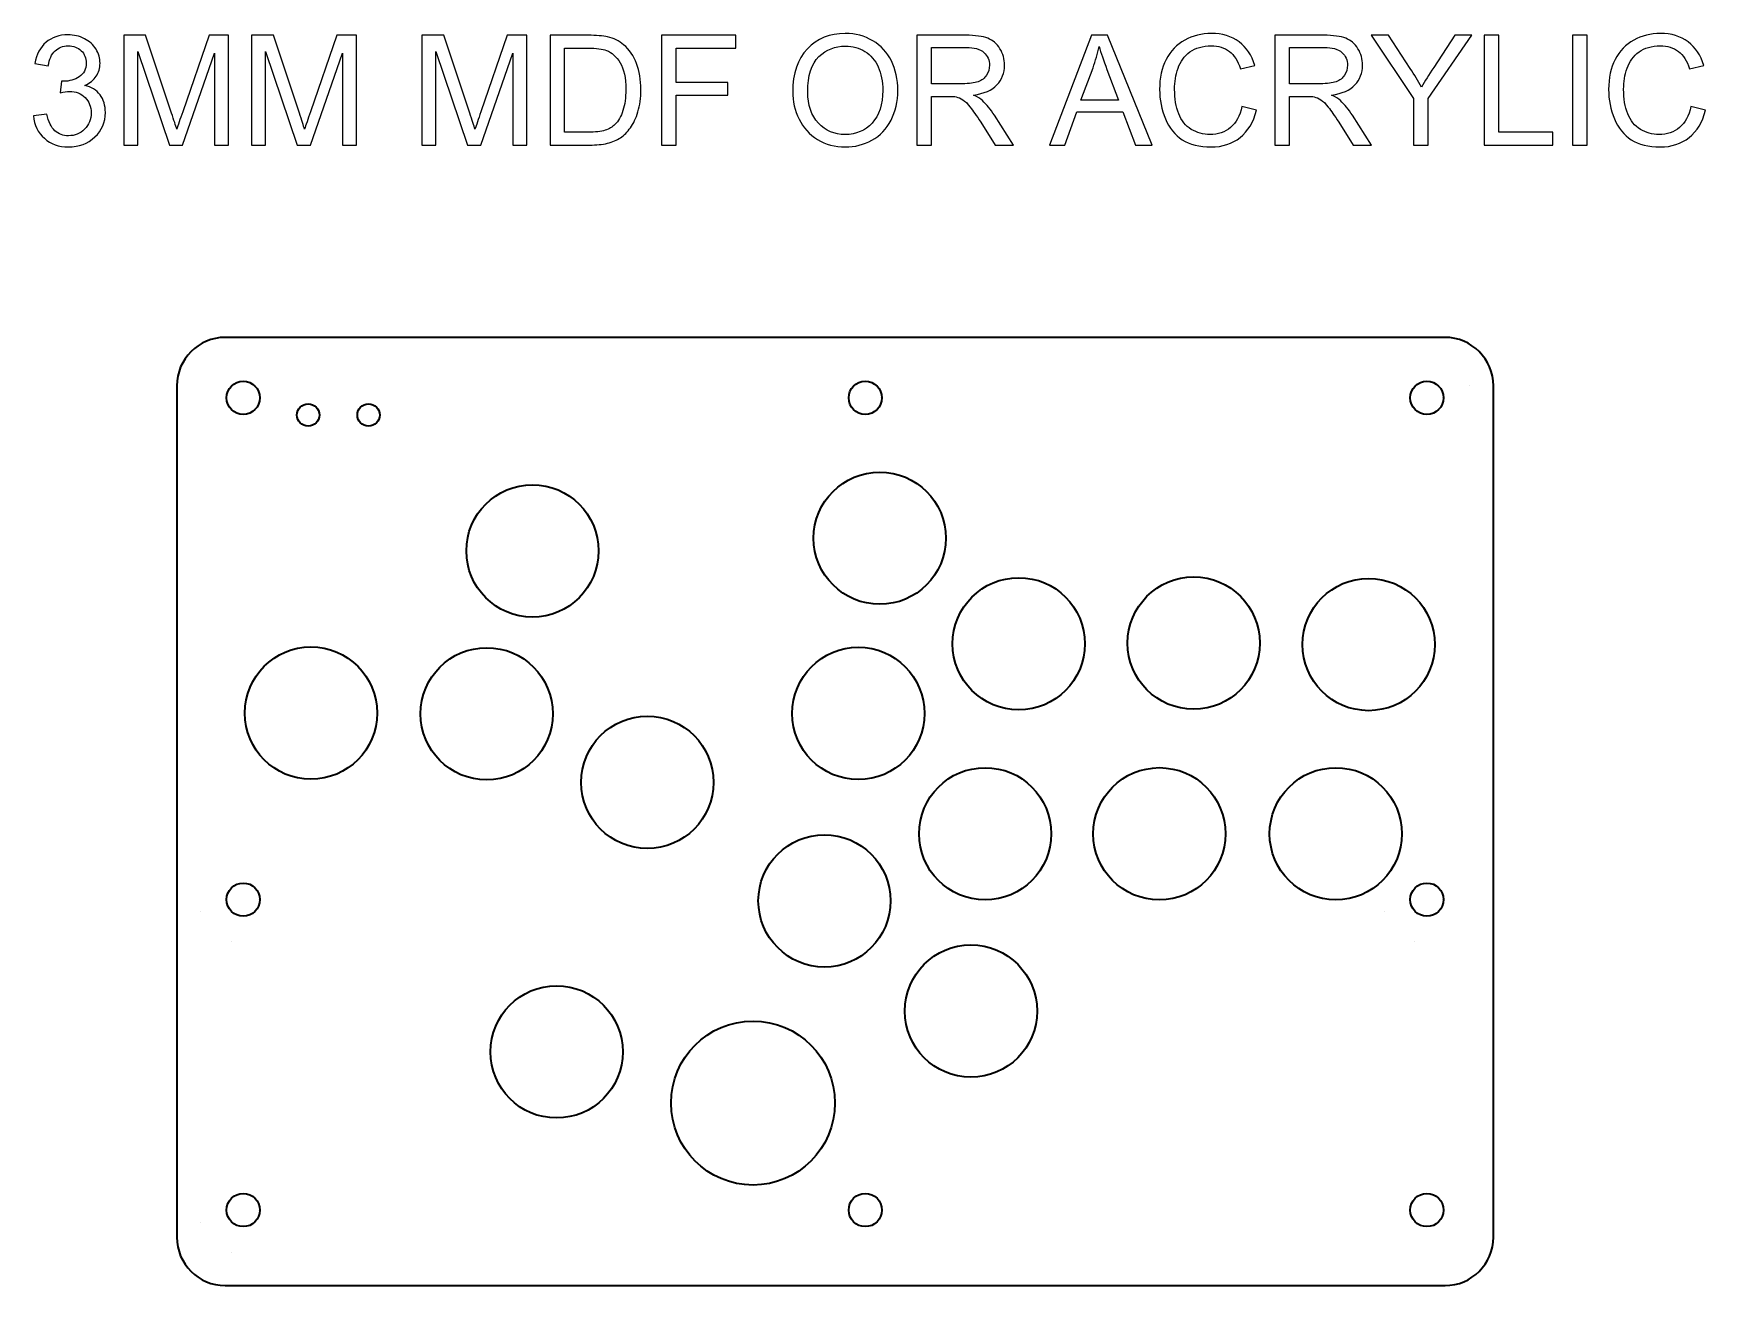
# Model space of a CAD drawing. Header units: millimetres. Extents: x 255 to 531, y -741 to 202.
# Drawn here: x 254.5 to 531.4, y -5 to 202.3 of the extents above; entities that cross this region are included whole.
import ezdxf

# ---------------------------------------------------------------- set-up
doc = ezdxf.new("R2010")
doc.units = ezdxf.units.MM
doc.header["$MEASUREMENT"] = 0
doc.layers.add('Layer 1', color=7, linetype='Continuous')

msp = doc.modelspace()

# ---------------------------------------------------------------- linework, layer by layer
at = {"layer": 'Layer 1', "color": 250}
for points, knots in [([(380.2473, 192.7097), (380.2473, 195.7238), (381.0601, 198.086), (382.6815, 199.7921), (384.3028, 201.4981), (386.3941, 202.349), (388.9595, 202.349), (390.6401, 202.349), (392.1514, 201.9468), (393.5019, 201.1467), (394.8481, 200.3466), (395.8768, 199.229), (396.5837, 197.7939), (397.2907, 196.3631), (397.6463, 194.7375), (397.6463, 192.9214), (397.6463, 191.0799), (397.2738, 189.4289), (396.5287, 187.9768), (395.7836, 186.5206), (394.7295, 185.4199), (393.3664, 184.6748), (391.999, 183.9255), (390.5258, 183.553), (388.9468, 183.553), (387.2323, 183.553), (385.7041, 183.9679), (384.3536, 184.7934), (383.0074, 185.6189), (381.983, 186.7449), (381.2887, 188.1758), (380.5944, 189.6024), (380.2473, 191.1137), (380.2473, 192.7097)], [0, 0, 0, 0, 0.09090909, 0.09090909, 0.09090909, 0.18181818, 0.18181818, 0.18181818, 0.27272727, 0.27272727, 0.27272727, 0.36363636, 0.36363636, 0.36363636, 0.45454545, 0.45454545, 0.45454545, 0.54545455, 0.54545455, 0.54545455, 0.63636364, 0.63636364, 0.63636364, 0.72727273, 0.72727273, 0.72727273, 0.81818182, 0.81818182, 0.81818182, 0.90909091, 0.90909091, 0.90909091, 1, 1, 1, 1]), ([(454.6354, 190.2374), (454.6354, 190.2374), (457.0484, 189.6278), (457.0484, 189.6278), (456.5446, 187.6509), (455.6387, 186.148), (454.3306, 185.1109), (453.0225, 184.0737), (451.4223, 183.553), (449.53, 183.553), (447.5742, 183.553), (445.9825, 183.9509), (444.7548, 184.751), (443.5271, 185.5469), (442.5958, 186.7026), (441.9566, 188.2139), (441.3173, 189.7294), (440.9956, 191.3508), (440.9956, 193.0865), (440.9956, 194.9788), (441.3554, 196.6298), (442.0793, 198.0395), (442.8032, 199.4492), (443.8319, 200.5202), (445.1654, 201.2526), (446.4989, 201.9849), (447.9679, 202.349), (449.5681, 202.349), (451.3884, 202.349), (452.9167, 201.8876), (454.1528, 200.9605), (455.3932, 200.0334), (456.2568, 198.7337), (456.7436, 197.0573), (456.7436, 197.0573), (454.3814, 196.4985), (454.3814, 196.4985), (453.9623, 197.8193), (453.3485, 198.7845), (452.5484, 199.3857), (451.7483, 199.991), (450.7407, 200.2916), (449.5258, 200.2916), (448.133, 200.2916), (446.9646, 199.9572), (446.029, 199.2883), (445.0935, 198.6194), (444.4331, 197.7177), (444.0563, 196.5917), (443.6753, 195.4614), (443.4848, 194.2972), (443.4848, 193.0992), (443.4848, 191.554), (443.7092, 190.2036), (444.1579, 189.0521), (444.6066, 187.8964), (445.3051, 187.037), (446.2534, 186.4655), (447.2017, 185.894), (448.2261, 185.6104), (449.331, 185.6104), (450.6772, 185.6104), (451.8118, 185.9999), (452.7431, 186.7746), (453.6744, 187.5535), (454.3052, 188.705), (454.6354, 190.2374)], [0, 0, 0, 0, 0.04545455, 0.04545455, 0.04545455, 0.09090909, 0.09090909, 0.09090909, 0.13636364, 0.13636364, 0.13636364, 0.18181818, 0.18181818, 0.18181818, 0.22727273, 0.22727273, 0.22727273, 0.27272727, 0.27272727, 0.27272727, 0.31818182, 0.31818182, 0.31818182, 0.36363636, 0.36363636, 0.36363636, 0.40909091, 0.40909091, 0.40909091, 0.45454545, 0.45454545, 0.45454545, 0.5, 0.5, 0.5, 0.54545455, 0.54545455, 0.54545455, 0.59090909, 0.59090909, 0.59090909, 0.63636364, 0.63636364, 0.63636364, 0.68181818, 0.68181818, 0.68181818, 0.72727273, 0.72727273, 0.72727273, 0.77272727, 0.77272727, 0.77272727, 0.81818182, 0.81818182, 0.81818182, 0.86363636, 0.86363636, 0.86363636, 0.90909091, 0.90909091, 0.90909091, 0.95454545, 0.95454545, 0.95454545, 1, 1, 1, 1]), ([(528.9896, 190.2374), (528.9896, 190.2374), (531.4026, 189.6278), (531.4026, 189.6278), (530.8988, 187.6509), (529.9929, 186.148), (528.6848, 185.1109), (527.3767, 184.0737), (525.7765, 183.553), (523.8842, 183.553), (521.9284, 183.553), (520.3367, 183.9509), (519.109, 184.751), (517.8813, 185.5469), (516.95, 186.7026), (516.3108, 188.2139), (515.6715, 189.7294), (515.3498, 191.3508), (515.3498, 193.0865), (515.3498, 194.9788), (515.7096, 196.6298), (516.4335, 198.0395), (517.1574, 199.4492), (518.1861, 200.5202), (519.5196, 201.2526), (520.8531, 201.9849), (522.3221, 202.349), (523.9223, 202.349), (525.7426, 202.349), (527.2709, 201.8876), (528.507, 200.9605), (529.7474, 200.0334), (530.611, 198.7337), (531.0978, 197.0573), (531.0978, 197.0573), (528.7356, 196.4985), (528.7356, 196.4985), (528.3165, 197.8193), (527.7027, 198.7845), (526.9026, 199.3857), (526.1025, 199.991), (525.0949, 200.2916), (523.88, 200.2916), (522.4872, 200.2916), (521.3188, 199.9572), (520.3832, 199.2883), (519.4477, 198.6194), (518.7873, 197.7177), (518.4105, 196.5917), (518.0295, 195.4614), (517.839, 194.2972), (517.839, 193.0992), (517.839, 191.554), (518.0634, 190.2036), (518.5121, 189.0521), (518.9608, 187.8964), (519.6593, 187.037), (520.6076, 186.4655), (521.5559, 185.894), (522.5803, 185.6104), (523.6852, 185.6104), (525.0314, 185.6104), (526.166, 185.9999), (527.0973, 186.7746), (528.0286, 187.5535), (528.6594, 188.705), (528.9896, 190.2374)], [0, 0, 0, 0, 0.04545455, 0.04545455, 0.04545455, 0.09090909, 0.09090909, 0.09090909, 0.13636364, 0.13636364, 0.13636364, 0.18181818, 0.18181818, 0.18181818, 0.22727273, 0.22727273, 0.22727273, 0.27272727, 0.27272727, 0.27272727, 0.31818182, 0.31818182, 0.31818182, 0.36363636, 0.36363636, 0.36363636, 0.40909091, 0.40909091, 0.40909091, 0.45454545, 0.45454545, 0.45454545, 0.5, 0.5, 0.5, 0.54545455, 0.54545455, 0.54545455, 0.59090909, 0.59090909, 0.59090909, 0.63636364, 0.63636364, 0.63636364, 0.68181818, 0.68181818, 0.68181818, 0.72727273, 0.72727273, 0.72727273, 0.77272727, 0.77272727, 0.77272727, 0.81818182, 0.81818182, 0.81818182, 0.86363636, 0.86363636, 0.86363636, 0.90909091, 0.90909091, 0.90909091, 0.95454545, 0.95454545, 0.95454545, 1, 1, 1, 1]), ([(254.5215, 188.6838), (254.5215, 188.6838), (256.7567, 188.9886), (256.7567, 188.9886), (257.0149, 187.7186), (257.4467, 186.8042), (258.0606, 186.2454), (258.6744, 185.6866), (259.4279, 185.4072), (260.3212, 185.4072), (261.3795, 185.4072), (262.2727, 185.7713), (262.9924, 186.4994), (263.7121, 187.2275), (264.0719, 188.1292), (264.0719, 189.2045), (264.0719, 190.229), (263.7375, 191.0756), (263.0644, 191.7445), (262.3955, 192.4091), (261.5446, 192.7436), (260.5074, 192.7436), (260.0841, 192.7436), (259.5592, 192.6589), (258.9284, 192.4938), (258.9284, 192.4938), (259.1782, 194.4496), (259.1782, 194.4496), (259.3263, 194.4327), (259.4491, 194.4242), (259.538, 194.4242), (260.4947, 194.4242), (261.3499, 194.674), (262.1161, 195.1693), (262.8781, 195.6646), (263.2591, 196.4266), (263.2591, 197.4553), (263.2591, 198.2723), (262.9797, 198.9496), (262.4251, 199.4873), (261.8706, 200.0249), (261.1551, 200.2916), (260.2788, 200.2916), (259.4068, 200.2916), (258.6829, 200.0164), (258.1029, 199.4661), (257.5229, 198.9158), (257.1504, 198.0903), (256.9853, 196.9896), (256.9853, 196.9896), (254.7501, 197.396), (254.7501, 197.396), (255.0253, 198.8946), (255.6433, 200.0588), (256.6128, 200.8843), (257.578, 201.7098), (258.7845, 202.1204), (260.2238, 202.1204), (261.2144, 202.1204), (262.1288, 201.9087), (262.9628, 201.4812), (263.801, 201.0578), (264.4402, 200.4779), (264.8805, 199.7455), (265.325, 199.0089), (265.5451, 198.23), (265.5451, 197.4045), (265.5451, 196.6213), (265.3334, 195.9101), (264.9143, 195.2666), (264.491, 194.6232), (263.8645, 194.1109), (263.039, 193.7299), (264.1142, 193.4844), (264.9482, 192.9679), (265.5451, 192.1848), (266.1378, 191.4058), (266.4341, 190.4237), (266.4341, 189.2511), (266.4341, 187.6636), (265.8541, 186.3131), (264.6984, 185.2082), (263.5385, 184.1033), (262.0738, 183.553), (260.3042, 183.553), (258.7083, 183.553), (257.3832, 184.0314), (256.3291, 184.9839), (255.2708, 185.9364), (254.6697, 187.1683), (254.5215, 188.6838)], [0, 0, 0, 0, 0.03333333, 0.03333333, 0.03333333, 0.06666667, 0.06666667, 0.06666667, 0.1, 0.1, 0.1, 0.13333333, 0.13333333, 0.13333333, 0.16666667, 0.16666667, 0.16666667, 0.2, 0.2, 0.2, 0.23333333, 0.23333333, 0.23333333, 0.26666667, 0.26666667, 0.26666667, 0.3, 0.3, 0.3, 0.33333333, 0.33333333, 0.33333333, 0.36666667, 0.36666667, 0.36666667, 0.4, 0.4, 0.4, 0.43333333, 0.43333333, 0.43333333, 0.46666667, 0.46666667, 0.46666667, 0.5, 0.5, 0.5, 0.53333333, 0.53333333, 0.53333333, 0.56666667, 0.56666667, 0.56666667, 0.6, 0.6, 0.6, 0.63333333, 0.63333333, 0.63333333, 0.66666667, 0.66666667, 0.66666667, 0.7, 0.7, 0.7, 0.73333333, 0.73333333, 0.73333333, 0.76666667, 0.76666667, 0.76666667, 0.8, 0.8, 0.8, 0.83333333, 0.83333333, 0.83333333, 0.86666667, 0.86666667, 0.86666667, 0.9, 0.9, 0.9, 0.93333333, 0.93333333, 0.93333333, 0.96666667, 0.96666667, 0.96666667, 1, 1, 1, 1]), ([(269.4863, 183.8578), (269.4863, 183.8578), (269.4863, 202.0442), (269.4863, 202.0442), (269.4863, 202.0442), (273.0931, 202.0442), (273.0931, 202.0442), (273.0931, 202.0442), (277.3942, 189.1706), (277.3942, 189.1706), (277.7921, 187.9726), (278.08, 187.0751), (278.262, 186.4782), (278.4694, 187.1386), (278.7954, 188.1123), (279.2357, 189.395), (279.2357, 189.395), (283.6129, 202.0442), (283.6129, 202.0442), (283.6129, 202.0442), (286.8345, 202.0442), (286.8345, 202.0442), (286.8345, 202.0442), (286.8345, 183.8578), (286.8345, 183.8578), (286.8345, 183.8578), (284.5231, 183.8578), (284.5231, 183.8578), (284.5231, 183.8578), (284.5231, 199.0724), (284.5231, 199.0724), (284.5231, 199.0724), (279.2145, 183.8578), (279.2145, 183.8578), (279.2145, 183.8578), (277.047, 183.8578), (277.047, 183.8578), (277.047, 183.8578), (271.7977, 199.3518), (271.7977, 199.3518), (271.7977, 199.3518), (271.7977, 183.8578), (271.7977, 183.8578), (271.7977, 183.8578), (269.4863, 183.8578), (269.4863, 183.8578)], [0, 0, 0, 0, 0.06666667, 0.06666667, 0.06666667, 0.13333333, 0.13333333, 0.13333333, 0.2, 0.2, 0.2, 0.26666667, 0.26666667, 0.26666667, 0.33333333, 0.33333333, 0.33333333, 0.4, 0.4, 0.4, 0.46666667, 0.46666667, 0.46666667, 0.53333333, 0.53333333, 0.53333333, 0.6, 0.6, 0.6, 0.66666667, 0.66666667, 0.66666667, 0.73333333, 0.73333333, 0.73333333, 0.8, 0.8, 0.8, 0.86666667, 0.86666667, 0.86666667, 0.93333333, 0.93333333, 0.93333333, 1, 1, 1, 1]), ([(290.6445, 183.8578), (290.6445, 183.8578), (290.6445, 202.0442), (290.6445, 202.0442), (290.6445, 202.0442), (294.2513, 202.0442), (294.2513, 202.0442), (294.2513, 202.0442), (298.5524, 189.1706), (298.5524, 189.1706), (298.9503, 187.9726), (299.2382, 187.0751), (299.4202, 186.4782), (299.6276, 187.1386), (299.9536, 188.1123), (300.3939, 189.395), (300.3939, 189.395), (304.7711, 202.0442), (304.7711, 202.0442), (304.7711, 202.0442), (307.9927, 202.0442), (307.9927, 202.0442), (307.9927, 202.0442), (307.9927, 183.8578), (307.9927, 183.8578), (307.9927, 183.8578), (305.6813, 183.8578), (305.6813, 183.8578), (305.6813, 183.8578), (305.6813, 199.0724), (305.6813, 199.0724), (305.6813, 199.0724), (300.3727, 183.8578), (300.3727, 183.8578), (300.3727, 183.8578), (298.2052, 183.8578), (298.2052, 183.8578), (298.2052, 183.8578), (292.9559, 199.3518), (292.9559, 199.3518), (292.9559, 199.3518), (292.9559, 183.8578), (292.9559, 183.8578), (292.9559, 183.8578), (290.6445, 183.8578), (290.6445, 183.8578)], [0, 0, 0, 0, 0.06666667, 0.06666667, 0.06666667, 0.13333333, 0.13333333, 0.13333333, 0.2, 0.2, 0.2, 0.26666667, 0.26666667, 0.26666667, 0.33333333, 0.33333333, 0.33333333, 0.4, 0.4, 0.4, 0.46666667, 0.46666667, 0.46666667, 0.53333333, 0.53333333, 0.53333333, 0.6, 0.6, 0.6, 0.66666667, 0.66666667, 0.66666667, 0.73333333, 0.73333333, 0.73333333, 0.8, 0.8, 0.8, 0.86666667, 0.86666667, 0.86666667, 0.93333333, 0.93333333, 0.93333333, 1, 1, 1, 1]), ([(318.8597, 183.8578), (318.8597, 183.8578), (318.8597, 202.0442), (318.8597, 202.0442), (318.8597, 202.0442), (322.4665, 202.0442), (322.4665, 202.0442), (322.4665, 202.0442), (326.7676, 189.1706), (326.7676, 189.1706), (327.1655, 187.9726), (327.4534, 187.0751), (327.6354, 186.4782), (327.8428, 187.1386), (328.1688, 188.1123), (328.6091, 189.395), (328.6091, 189.395), (332.9863, 202.0442), (332.9863, 202.0442), (332.9863, 202.0442), (336.2079, 202.0442), (336.2079, 202.0442), (336.2079, 202.0442), (336.2079, 183.8578), (336.2079, 183.8578), (336.2079, 183.8578), (333.8965, 183.8578), (333.8965, 183.8578), (333.8965, 183.8578), (333.8965, 199.0724), (333.8965, 199.0724), (333.8965, 199.0724), (328.5879, 183.8578), (328.5879, 183.8578), (328.5879, 183.8578), (326.4204, 183.8578), (326.4204, 183.8578), (326.4204, 183.8578), (321.1711, 199.3518), (321.1711, 199.3518), (321.1711, 199.3518), (321.1711, 183.8578), (321.1711, 183.8578), (321.1711, 183.8578), (318.8597, 183.8578), (318.8597, 183.8578)], [0, 0, 0, 0, 0.06666667, 0.06666667, 0.06666667, 0.13333333, 0.13333333, 0.13333333, 0.2, 0.2, 0.2, 0.26666667, 0.26666667, 0.26666667, 0.33333333, 0.33333333, 0.33333333, 0.4, 0.4, 0.4, 0.46666667, 0.46666667, 0.46666667, 0.53333333, 0.53333333, 0.53333333, 0.6, 0.6, 0.6, 0.66666667, 0.66666667, 0.66666667, 0.73333333, 0.73333333, 0.73333333, 0.8, 0.8, 0.8, 0.86666667, 0.86666667, 0.86666667, 0.93333333, 0.93333333, 0.93333333, 1, 1, 1, 1]), ([(340.0687, 183.8578), (340.0687, 183.8578), (340.0687, 202.0442), (340.0687, 202.0442), (340.0687, 202.0442), (346.334, 202.0442), (346.334, 202.0442), (347.748, 202.0442), (348.8275, 201.9595), (349.5725, 201.786), (350.6139, 201.5447), (351.5029, 201.1086), (352.2395, 200.4821), (353.2005, 199.6693), (353.9159, 198.6364), (354.3901, 197.3748), (354.8684, 196.1133), (355.1055, 194.6697), (355.1055, 193.0484), (355.1055, 191.6683), (354.9446, 190.4449), (354.6229, 189.3781), (354.3012, 188.3113), (353.8863, 187.4265), (353.3825, 186.728), (352.8745, 186.0295), (352.3242, 185.4792), (351.7231, 185.0812), (351.1262, 184.6791), (350.4023, 184.3743), (349.5556, 184.1668), (348.7047, 183.9594), (347.731, 183.8578), (346.6304, 183.8578), (346.6304, 183.8578), (340.0687, 183.8578), (340.0687, 183.8578)], [0, 0, 0, 0, 0.08333333, 0.08333333, 0.08333333, 0.16666667, 0.16666667, 0.16666667, 0.25, 0.25, 0.25, 0.33333333, 0.33333333, 0.33333333, 0.41666667, 0.41666667, 0.41666667, 0.5, 0.5, 0.5, 0.58333333, 0.58333333, 0.58333333, 0.66666667, 0.66666667, 0.66666667, 0.75, 0.75, 0.75, 0.83333333, 0.83333333, 0.83333333, 0.91666667, 0.91666667, 0.91666667, 1, 1, 1, 1]), ([(342.4817, 185.9914), (342.4817, 185.9914), (346.3594, 185.9914), (346.3594, 185.9914), (347.5575, 185.9914), (348.4973, 186.1015), (349.1788, 186.3258), (349.8604, 186.5502), (350.4023, 186.8635), (350.8087, 187.2699), (351.3759, 187.8414), (351.8204, 188.6118), (352.1379, 189.577), (352.4554, 190.5422), (352.6163, 191.7106), (352.6163, 193.0865), (352.6163, 194.9915), (352.303, 196.4562), (351.6807, 197.4807), (351.0584, 198.5051), (350.3007, 199.1909), (349.4074, 199.5381), (348.764, 199.7878), (347.7268, 199.9106), (346.2959, 199.9106), (346.2959, 199.9106), (342.4817, 199.9106), (342.4817, 199.9106), (342.4817, 199.9106), (342.4817, 185.9914), (342.4817, 185.9914)], [0, 0, 0, 0, 0.1, 0.1, 0.1, 0.2, 0.2, 0.2, 0.3, 0.3, 0.3, 0.4, 0.4, 0.4, 0.5, 0.5, 0.5, 0.6, 0.6, 0.6, 0.7, 0.7, 0.7, 0.8, 0.8, 0.8, 0.9, 0.9, 0.9, 1, 1, 1, 1]), ([(358.5387, 183.8578), (358.5387, 183.8578), (358.5387, 202.0442), (358.5387, 202.0442), (358.5387, 202.0442), (370.8069, 202.0442), (370.8069, 202.0442), (370.8069, 202.0442), (370.8069, 199.9106), (370.8069, 199.9106), (370.8069, 199.9106), (360.9517, 199.9106), (360.9517, 199.9106), (360.9517, 199.9106), (360.9517, 194.2464), (360.9517, 194.2464), (360.9517, 194.2464), (369.4861, 194.2464), (369.4861, 194.2464), (369.4861, 194.2464), (369.4861, 192.1128), (369.4861, 192.1128), (369.4861, 192.1128), (360.9517, 192.1128), (360.9517, 192.1128), (360.9517, 192.1128), (360.9517, 183.8578), (360.9517, 183.8578), (360.9517, 183.8578), (358.5387, 183.8578), (358.5387, 183.8578)], [0, 0, 0, 0, 0.1, 0.1, 0.1, 0.2, 0.2, 0.2, 0.3, 0.3, 0.3, 0.4, 0.4, 0.4, 0.5, 0.5, 0.5, 0.6, 0.6, 0.6, 0.7, 0.7, 0.7, 0.8, 0.8, 0.8, 0.9, 0.9, 0.9, 1, 1, 1, 1]), ([(382.7365, 192.6674), (382.7365, 190.4787), (383.3249, 188.7558), (384.5018, 187.4985), (385.6787, 186.2412), (387.1561, 185.6104), (388.9341, 185.6104), (390.746, 185.6104), (392.2319, 186.2454), (393.4045, 187.5154), (394.5729, 188.7854), (395.1571, 190.5888), (395.1571, 192.9256), (395.1571, 194.403), (394.9073, 195.6942), (394.4078, 196.7949), (393.9083, 197.8955), (393.1759, 198.7507), (392.2149, 199.356), (391.2497, 199.9614), (390.1702, 200.2662), (388.9722, 200.2662), (387.2704, 200.2662), (385.8057, 199.682), (384.578, 198.5136), (383.3503, 197.3452), (382.7365, 195.3979), (382.7365, 192.6674)], [0, 0, 0, 0, 0.11111111, 0.11111111, 0.11111111, 0.22222222, 0.22222222, 0.22222222, 0.33333333, 0.33333333, 0.33333333, 0.44444444, 0.44444444, 0.44444444, 0.55555556, 0.55555556, 0.55555556, 0.66666667, 0.66666667, 0.66666667, 0.77777778, 0.77777778, 0.77777778, 0.88888889, 0.88888889, 0.88888889, 1, 1, 1, 1]), ([(400.7917, 183.8578), (400.7917, 183.8578), (400.7917, 202.0442), (400.7917, 202.0442), (400.7917, 202.0442), (408.852, 202.0442), (408.852, 202.0442), (410.4733, 202.0442), (411.7052, 201.8791), (412.5477, 201.5531), (413.3901, 201.2272), (414.0632, 200.6514), (414.567, 199.8259), (415.0707, 199.0004), (415.3205, 198.086), (415.3205, 197.087), (415.3205, 195.7958), (414.9014, 194.7078), (414.0674, 193.8231), (413.2335, 192.9383), (411.9465, 192.3795), (410.2024, 192.1382), (410.8416, 191.8334), (411.3242, 191.5286), (411.6544, 191.2323), (412.3572, 190.5888), (413.0218, 189.7802), (413.6441, 188.8108), (413.6441, 188.8108), (416.7895, 183.8578), (416.7895, 183.8578), (416.7895, 183.8578), (413.7838, 183.8578), (413.7838, 183.8578), (413.7838, 183.8578), (411.3793, 187.6424), (411.3793, 187.6424), (410.6808, 188.7388), (410.1008, 189.5728), (409.6478, 190.1528), (409.1906, 190.7327), (408.7842, 191.1349), (408.4244, 191.3677), (408.0688, 191.5963), (407.7005, 191.7572), (407.328, 191.8503), (407.057, 191.9054), (406.6125, 191.935), (405.9902, 191.935), (405.9902, 191.935), (403.2047, 191.935), (403.2047, 191.935), (403.2047, 191.935), (403.2047, 183.8578), (403.2047, 183.8578), (403.2047, 183.8578), (400.7917, 183.8578), (400.7917, 183.8578)], [0, 0, 0, 0, 0.05263158, 0.05263158, 0.05263158, 0.10526316, 0.10526316, 0.10526316, 0.15789474, 0.15789474, 0.15789474, 0.21052632, 0.21052632, 0.21052632, 0.26315789, 0.26315789, 0.26315789, 0.31578947, 0.31578947, 0.31578947, 0.36842105, 0.36842105, 0.36842105, 0.42105263, 0.42105263, 0.42105263, 0.47368421, 0.47368421, 0.47368421, 0.52631579, 0.52631579, 0.52631579, 0.57894737, 0.57894737, 0.57894737, 0.63157895, 0.63157895, 0.63157895, 0.68421053, 0.68421053, 0.68421053, 0.73684211, 0.73684211, 0.73684211, 0.78947368, 0.78947368, 0.78947368, 0.84210526, 0.84210526, 0.84210526, 0.89473684, 0.89473684, 0.89473684, 0.94736842, 0.94736842, 0.94736842, 1, 1, 1, 1]), ([(403.2047, 194.0178), (403.2047, 194.0178), (408.3694, 194.0178), (408.3694, 194.0178), (409.47, 194.0178), (410.3252, 194.1321), (410.9432, 194.3607), (411.5613, 194.5851), (412.0312, 194.9491), (412.3487, 195.4529), (412.6704, 195.9524), (412.8313, 196.4943), (412.8313, 197.0827), (412.8313, 197.9421), (412.5223, 198.6533), (411.9, 199.2079), (411.2777, 199.7624), (410.2955, 200.0376), (408.9536, 200.0376), (408.9536, 200.0376), (403.2047, 200.0376), (403.2047, 200.0376), (403.2047, 200.0376), (403.2047, 194.0178), (403.2047, 194.0178)], [0, 0, 0, 0, 0.125, 0.125, 0.125, 0.25, 0.25, 0.25, 0.375, 0.375, 0.375, 0.5, 0.5, 0.5, 0.625, 0.625, 0.625, 0.75, 0.75, 0.75, 0.875, 0.875, 0.875, 1, 1, 1, 1]), ([(422.7457, 183.8578), (422.7457, 183.8578), (429.7222, 202.0442), (429.7222, 202.0442), (429.7222, 202.0442), (432.3681, 202.0442), (432.3681, 202.0442), (432.3681, 202.0442), (439.7764, 183.8578), (439.7764, 183.8578), (439.7764, 183.8578), (437.0332, 183.8578), (437.0332, 183.8578), (437.0332, 183.8578), (434.9292, 189.3696), (434.9292, 189.3696), (434.9292, 189.3696), (427.2711, 189.3696), (427.2711, 189.3696), (427.2711, 189.3696), (425.2984, 183.8578), (425.2984, 183.8578), (425.2984, 183.8578), (422.7457, 183.8578), (422.7457, 183.8578)], [0, 0, 0, 0, 0.125, 0.125, 0.125, 0.25, 0.25, 0.25, 0.375, 0.375, 0.375, 0.5, 0.5, 0.5, 0.625, 0.625, 0.625, 0.75, 0.75, 0.75, 0.875, 0.875, 0.875, 1, 1, 1, 1]), ([(427.9781, 191.3254), (427.9781, 191.3254), (434.1757, 191.3254), (434.1757, 191.3254), (434.1757, 191.3254), (432.2792, 196.3673), (432.2792, 196.3673), (431.7077, 197.8998), (431.2759, 199.1655), (430.9753, 200.1646), (430.7255, 198.9793), (430.3911, 197.8151), (429.972, 196.6636), (429.972, 196.6636), (427.9781, 191.3254), (427.9781, 191.3254)], [0, 0, 0, 0, 0.2, 0.2, 0.2, 0.4, 0.4, 0.4, 0.6, 0.6, 0.6, 0.8, 0.8, 0.8, 1, 1, 1, 1]), ([(460.0752, 183.8578), (460.0752, 183.8578), (460.0752, 202.0442), (460.0752, 202.0442), (460.0752, 202.0442), (468.1355, 202.0442), (468.1355, 202.0442), (469.7568, 202.0442), (470.9887, 201.8791), (471.8312, 201.5531), (472.6736, 201.2272), (473.3467, 200.6514), (473.8505, 199.8259), (474.3542, 199.0004), (474.604, 198.086), (474.604, 197.087), (474.604, 195.7958), (474.1849, 194.7078), (473.3509, 193.8231), (472.517, 192.9383), (471.23, 192.3795), (469.4859, 192.1382), (470.1251, 191.8334), (470.6077, 191.5286), (470.9379, 191.2323), (471.6407, 190.5888), (472.3053, 189.7802), (472.9276, 188.8108), (472.9276, 188.8108), (476.073, 183.8578), (476.073, 183.8578), (476.073, 183.8578), (473.0673, 183.8578), (473.0673, 183.8578), (473.0673, 183.8578), (470.6628, 187.6424), (470.6628, 187.6424), (469.9643, 188.7388), (469.3843, 189.5728), (468.9313, 190.1528), (468.4741, 190.7327), (468.0677, 191.1349), (467.7079, 191.3677), (467.3523, 191.5963), (466.984, 191.7572), (466.6115, 191.8503), (466.3405, 191.9054), (465.896, 191.935), (465.2737, 191.935), (465.2737, 191.935), (462.4882, 191.935), (462.4882, 191.935), (462.4882, 191.935), (462.4882, 183.8578), (462.4882, 183.8578), (462.4882, 183.8578), (460.0752, 183.8578), (460.0752, 183.8578)], [0, 0, 0, 0, 0.05263158, 0.05263158, 0.05263158, 0.10526316, 0.10526316, 0.10526316, 0.15789474, 0.15789474, 0.15789474, 0.21052632, 0.21052632, 0.21052632, 0.26315789, 0.26315789, 0.26315789, 0.31578947, 0.31578947, 0.31578947, 0.36842105, 0.36842105, 0.36842105, 0.42105263, 0.42105263, 0.42105263, 0.47368421, 0.47368421, 0.47368421, 0.52631579, 0.52631579, 0.52631579, 0.57894737, 0.57894737, 0.57894737, 0.63157895, 0.63157895, 0.63157895, 0.68421053, 0.68421053, 0.68421053, 0.73684211, 0.73684211, 0.73684211, 0.78947368, 0.78947368, 0.78947368, 0.84210526, 0.84210526, 0.84210526, 0.89473684, 0.89473684, 0.89473684, 0.94736842, 0.94736842, 0.94736842, 1, 1, 1, 1]), ([(462.4882, 194.0178), (462.4882, 194.0178), (467.6529, 194.0178), (467.6529, 194.0178), (468.7535, 194.0178), (469.6087, 194.1321), (470.2267, 194.3607), (470.8448, 194.5851), (471.3147, 194.9491), (471.6322, 195.4529), (471.9539, 195.9524), (472.1148, 196.4943), (472.1148, 197.0827), (472.1148, 197.9421), (471.8058, 198.6533), (471.1835, 199.2079), (470.5612, 199.7624), (469.579, 200.0376), (468.2371, 200.0376), (468.2371, 200.0376), (462.4882, 200.0376), (462.4882, 200.0376), (462.4882, 200.0376), (462.4882, 194.0178), (462.4882, 194.0178)], [0, 0, 0, 0, 0.125, 0.125, 0.125, 0.25, 0.25, 0.25, 0.375, 0.375, 0.375, 0.5, 0.5, 0.5, 0.625, 0.625, 0.625, 0.75, 0.75, 0.75, 0.875, 0.875, 0.875, 1, 1, 1, 1]), ([(483.0368, 183.8578), (483.0368, 183.8578), (483.0368, 191.5625), (483.0368, 191.5625), (483.0368, 191.5625), (476.0264, 202.0442), (476.0264, 202.0442), (476.0264, 202.0442), (478.922, 202.0442), (478.922, 202.0442), (478.922, 202.0442), (482.5161, 196.5409), (482.5161, 196.5409), (483.1849, 195.5249), (483.8072, 194.5004), (484.3745, 193.4802), (484.9291, 194.4327), (485.6022, 195.4995), (486.3853, 196.6848), (486.3853, 196.6848), (489.9075, 202.0442), (489.9075, 202.0442), (489.9075, 202.0442), (492.7142, 202.0442), (492.7142, 202.0442), (492.7142, 202.0442), (485.4498, 191.5625), (485.4498, 191.5625), (485.4498, 191.5625), (485.4498, 183.8578), (485.4498, 183.8578), (485.4498, 183.8578), (483.0368, 183.8578), (483.0368, 183.8578)], [0, 0, 0, 0, 0.09090909, 0.09090909, 0.09090909, 0.18181818, 0.18181818, 0.18181818, 0.27272727, 0.27272727, 0.27272727, 0.36363636, 0.36363636, 0.36363636, 0.45454545, 0.45454545, 0.45454545, 0.54545455, 0.54545455, 0.54545455, 0.63636364, 0.63636364, 0.63636364, 0.72727273, 0.72727273, 0.72727273, 0.81818182, 0.81818182, 0.81818182, 0.90909091, 0.90909091, 0.90909091, 1, 1, 1, 1]), ([(494.7504, 183.8578), (494.7504, 183.8578), (494.7504, 202.0442), (494.7504, 202.0442), (494.7504, 202.0442), (497.1634, 202.0442), (497.1634, 202.0442), (497.1634, 202.0442), (497.1634, 185.9914), (497.1634, 185.9914), (497.1634, 185.9914), (506.1042, 185.9914), (506.1042, 185.9914), (506.1042, 185.9914), (506.1042, 183.8578), (506.1042, 183.8578), (506.1042, 183.8578), (494.7504, 183.8578), (494.7504, 183.8578)], [0, 0, 0, 0, 0.16666667, 0.16666667, 0.16666667, 0.33333333, 0.33333333, 0.33333333, 0.5, 0.5, 0.5, 0.66666667, 0.66666667, 0.66666667, 0.83333333, 0.83333333, 0.83333333, 1, 1, 1, 1]), ([(509.385, 183.8578), (509.385, 183.8578), (509.385, 202.0442), (509.385, 202.0442), (509.385, 202.0442), (511.798, 202.0442), (511.798, 202.0442), (511.798, 202.0442), (511.798, 183.8578), (511.798, 183.8578), (511.798, 183.8578), (509.385, 183.8578), (509.385, 183.8578)], [0, 0, 0, 0, 0.25, 0.25, 0.25, 0.5, 0.5, 0.5, 0.75, 0.75, 0.75, 1, 1, 1, 1])]:
    msp.add_open_spline(points, degree=3, knots=knots, dxfattribs=at)
at = {"layer": 'Layer 1', "color": 250, "lineweight": 35}
for points, knots in [([(286.2635, 152.0162), (286.2635, 152.0162), (488.2633, 152.0162), (488.2633, 152.0162), (492.6634, 152.0162), (496.2634, 148.4162), (496.2634, 144.0161), (496.2634, 144.0161), (496.2634, 3.0163), (496.2634, 3.0163), (496.2634, -1.3838), (492.6634, -4.9838), (488.2633, -4.9838), (488.2633, -4.9838), (286.2635, -4.9838), (286.2635, -4.9838), (281.8634, -4.9838), (278.2634, -1.3838), (278.2634, 3.0163), (278.2634, 3.0163), (278.2634, 144.0161), (278.2634, 144.0161), (278.2634, 148.4162), (281.8634, 152.0162), (286.2635, 152.0162)], [0, 0, 0, 0, 0.125, 0.125, 0.125, 0.25, 0.25, 0.25, 0.375, 0.375, 0.375, 0.5, 0.5, 0.5, 0.625, 0.625, 0.625, 0.75, 0.75, 0.75, 0.875, 0.875, 0.875, 1, 1, 1, 1]), ([(292.0129, 142.0168), (292.0129, 143.5356), (290.7817, 144.7668), (289.2629, 144.7668), (287.7441, 144.7668), (286.5129, 143.5356), (286.5129, 142.0168), (286.5129, 140.498), (287.7441, 139.2668), (289.2629, 139.2668), (290.7817, 139.2668), (292.0129, 140.498), (292.0129, 142.0168)], [0, 0, 0, 0, 0.25, 0.25, 0.25, 0.5, 0.5, 0.5, 0.75, 0.75, 0.75, 1, 1, 1, 1]), ([(395.0129, 142.0167), (395.0129, 143.5355), (393.7816, 144.7666), (392.2629, 144.7666), (390.7442, 144.7667), (389.513, 143.5355), (389.513, 142.0168), (389.513, 140.4979), (390.7442, 139.2668), (392.2629, 139.2668), (393.7816, 139.2667), (395.0129, 140.4979), (395.0129, 142.0167)], [0, 0, 0, 0, 0.25, 0.25, 0.25, 0.5, 0.5, 0.5, 0.75, 0.75, 0.75, 1, 1, 1, 1]), ([(488.0129, 142.0168), (488.0129, 143.5356), (486.7817, 144.7668), (485.2629, 144.7668), (483.7441, 144.7668), (482.5129, 143.5356), (482.5129, 142.0168), (482.5129, 140.498), (483.7441, 139.2668), (485.2629, 139.2668), (486.7817, 139.2668), (488.0129, 140.498), (488.0129, 142.0168)], [0, 0, 0, 0, 0.25, 0.25, 0.25, 0.5, 0.5, 0.5, 0.75, 0.75, 0.75, 1, 1, 1, 1]), ([(301.8629, 139.1668), (301.8629, 140.1885), (301.0346, 141.0168), (300.0129, 141.0168), (298.9912, 141.0168), (298.1629, 140.1885), (298.1629, 139.1668), (298.1629, 138.1451), (298.9912, 137.3168), (300.0129, 137.3168), (301.0346, 137.3168), (301.8629, 138.1451), (301.8629, 139.1668)], [0, 0, 0, 0, 0.25, 0.25, 0.25, 0.5, 0.5, 0.5, 0.75, 0.75, 0.75, 1, 1, 1, 1]), ([(311.8629, 139.1668), (311.8629, 140.1885), (311.0346, 141.0168), (310.0129, 141.0168), (308.9912, 141.0168), (308.1629, 140.1885), (308.1629, 139.1668), (308.1629, 138.1451), (308.9912, 137.3168), (310.0129, 137.3168), (311.0346, 137.3168), (311.8629, 138.1451), (311.8629, 139.1668)], [0, 0, 0, 0, 0.25, 0.25, 0.25, 0.5, 0.5, 0.5, 0.75, 0.75, 0.75, 1, 1, 1, 1]), ([(348.1047, 116.6618), (348.1047, 122.7093), (343.2022, 127.6118), (337.1547, 127.6118), (331.1072, 127.6118), (326.2047, 122.7093), (326.2047, 116.6618), (326.2047, 110.6143), (331.1071, 105.7118), (337.1547, 105.7118), (343.2022, 105.7118), (348.1047, 110.6142), (348.1047, 116.6618)], [0, 0, 0, 0, 0.25, 0.25, 0.25, 0.5, 0.5, 0.5, 0.75, 0.75, 0.75, 1, 1, 1, 1]), ([(405.6137, 118.7707), (405.6137, 124.8182), (400.7112, 129.7207), (394.6637, 129.7207), (388.6162, 129.7207), (383.7137, 124.8182), (383.7137, 118.7707), (383.7137, 112.7232), (388.6161, 107.8207), (394.6637, 107.8207), (400.7112, 107.8207), (405.6137, 112.7231), (405.6137, 118.7707)], [0, 0, 0, 0, 0.25, 0.25, 0.25, 0.5, 0.5, 0.5, 0.75, 0.75, 0.75, 1, 1, 1, 1]), ([(428.6249, 101.282), (428.6249, 107.3295), (423.7224, 112.232), (417.6749, 112.232), (411.6274, 112.232), (406.7249, 107.3295), (406.7249, 101.282), (406.7249, 95.2345), (411.6273, 90.332), (417.6749, 90.332), (423.7224, 90.332), (428.6249, 95.2344), (428.6249, 101.282)], [0, 0, 0, 0, 0.25, 0.25, 0.25, 0.5, 0.5, 0.5, 0.75, 0.75, 0.75, 1, 1, 1, 1]), ([(457.5947, 101.4019), (457.5947, 107.4494), (452.6922, 112.3519), (446.6447, 112.3519), (440.5972, 112.3519), (435.6947, 107.4494), (435.6947, 101.4019), (435.6947, 95.3544), (440.5971, 90.4519), (446.6447, 90.4519), (452.6922, 90.4519), (457.5947, 95.3543), (457.5947, 101.4019)], [0, 0, 0, 0, 0.25, 0.25, 0.25, 0.5, 0.5, 0.5, 0.75, 0.75, 0.75, 1, 1, 1, 1]), ([(486.5639, 101.1596), (486.5639, 107.2071), (481.6614, 112.1096), (475.6139, 112.1096), (469.5664, 112.1096), (464.6639, 107.2071), (464.6639, 101.1596), (464.6639, 95.1121), (469.5663, 90.2096), (475.6139, 90.2096), (481.6614, 90.2096), (486.5639, 95.112), (486.5639, 101.1596)], [0, 0, 0, 0, 0.25, 0.25, 0.25, 0.5, 0.5, 0.5, 0.75, 0.75, 0.75, 1, 1, 1, 1]), ([(311.4298, 89.8119), (311.4298, 95.8594), (306.5273, 100.7619), (300.4798, 100.7619), (294.4323, 100.7619), (289.5298, 95.8594), (289.5298, 89.8119), (289.5298, 83.7644), (294.4322, 78.8619), (300.4798, 78.8619), (306.5273, 78.8619), (311.4298, 83.7643), (311.4298, 89.8119)], [0, 0, 0, 0, 0.25, 0.25, 0.25, 0.5, 0.5, 0.5, 0.75, 0.75, 0.75, 1, 1, 1, 1]), ([(340.5248, 89.692), (340.5248, 95.7395), (335.6223, 100.642), (329.5748, 100.642), (323.5273, 100.642), (318.6248, 95.7395), (318.6248, 89.692), (318.6248, 83.6445), (323.5272, 78.742), (329.5748, 78.742), (335.6223, 78.742), (340.5248, 83.6444), (340.5248, 89.692)], [0, 0, 0, 0, 0.25, 0.25, 0.25, 0.5, 0.5, 0.5, 0.75, 0.75, 0.75, 1, 1, 1, 1]), ([(402.0648, 89.7519), (402.0648, 95.7994), (397.1623, 100.7019), (391.1148, 100.7019), (385.0673, 100.7019), (380.1648, 95.7994), (380.1648, 89.7519), (380.1648, 83.7044), (385.0672, 78.8019), (391.1148, 78.8019), (397.1623, 78.8019), (402.0648, 83.7043), (402.0648, 89.7519)], [0, 0, 0, 0, 0.25, 0.25, 0.25, 0.5, 0.5, 0.5, 0.75, 0.75, 0.75, 1, 1, 1, 1]), ([(367.1248, 78.342), (367.1248, 84.3895), (362.2223, 89.292), (356.1748, 89.292), (350.1273, 89.292), (345.2248, 84.3895), (345.2248, 78.342), (345.2248, 72.2945), (350.1272, 67.392), (356.1748, 67.392), (362.2223, 67.392), (367.1248, 72.2944), (367.1248, 78.342)], [0, 0, 0, 0, 0.25, 0.25, 0.25, 0.5, 0.5, 0.5, 0.75, 0.75, 0.75, 1, 1, 1, 1]), ([(423.0632, 69.8195), (423.0632, 75.867), (418.1607, 80.7695), (412.1132, 80.7695), (406.0657, 80.7695), (401.1632, 75.867), (401.1632, 69.8195), (401.1632, 63.772), (406.0656, 58.8695), (412.1132, 58.8695), (418.1607, 58.8695), (423.0632, 63.7719), (423.0632, 69.8195)], [0, 0, 0, 0, 0.25, 0.25, 0.25, 0.5, 0.5, 0.5, 0.75, 0.75, 0.75, 1, 1, 1, 1]), ([(451.9147, 69.8221), (451.9147, 75.8696), (447.0122, 80.7721), (440.9647, 80.7721), (434.9172, 80.7721), (430.0147, 75.8696), (430.0147, 69.8221), (430.0147, 63.7746), (434.9171, 58.8721), (440.9647, 58.8721), (447.0122, 58.8721), (451.9147, 63.7745), (451.9147, 69.8221)], [0, 0, 0, 0, 0.25, 0.25, 0.25, 0.5, 0.5, 0.5, 0.75, 0.75, 0.75, 1, 1, 1, 1]), ([(481.1232, 69.8195), (481.1232, 75.867), (476.2207, 80.7695), (470.1732, 80.7695), (464.1257, 80.7695), (459.2232, 75.867), (459.2232, 69.8195), (459.2232, 63.772), (464.1256, 58.8695), (470.1732, 58.8695), (476.2207, 58.8695), (481.1232, 63.7719), (481.1232, 69.8195)], [0, 0, 0, 0, 0.25, 0.25, 0.25, 0.5, 0.5, 0.5, 0.75, 0.75, 0.75, 1, 1, 1, 1]), ([(396.4531, 58.7093), (396.4531, 64.7568), (391.5506, 69.6593), (385.5031, 69.6593), (379.4556, 69.6593), (374.5531, 64.7568), (374.5531, 58.7093), (374.5531, 52.6618), (379.4555, 47.7593), (385.5031, 47.7593), (391.5506, 47.7593), (396.4531, 52.6617), (396.4531, 58.7093)], [0, 0, 0, 0, 0.25, 0.25, 0.25, 0.5, 0.5, 0.5, 0.75, 0.75, 0.75, 1, 1, 1, 1]), ([(292.0129, 58.9206), (292.0129, 60.4394), (290.7817, 61.6706), (289.2629, 61.6706), (287.7441, 61.6706), (286.5129, 60.4394), (286.5129, 58.9206), (286.5129, 57.4018), (287.7441, 56.1706), (289.2629, 56.1706), (290.7817, 56.1706), (292.0129, 57.4018), (292.0129, 58.9206)], [0, 0, 0, 0, 0.25, 0.25, 0.25, 0.5, 0.5, 0.5, 0.75, 0.75, 0.75, 1, 1, 1, 1]), ([(488.0129, 58.9207), (488.0129, 60.4395), (486.7817, 61.6707), (485.2629, 61.6707), (483.7441, 61.6707), (482.5129, 60.4395), (482.5129, 58.9207), (482.5129, 57.4019), (483.7441, 56.1707), (485.2629, 56.1707), (486.7817, 56.1707), (488.0129, 57.4019), (488.0129, 58.9207)], [0, 0, 0, 0, 0.25, 0.25, 0.25, 0.5, 0.5, 0.5, 0.75, 0.75, 0.75, 1, 1, 1, 1]), ([(420.7129, 40.4684), (420.7129, 46.5159), (415.8104, 51.4184), (409.7629, 51.4184), (403.7154, 51.4184), (398.8129, 46.5159), (398.8129, 40.4684), (398.8129, 34.4209), (403.7153, 29.5184), (409.7629, 29.5184), (415.8104, 29.5184), (420.7129, 34.4208), (420.7129, 40.4684)], [0, 0, 0, 0, 0.25, 0.25, 0.25, 0.5, 0.5, 0.5, 0.75, 0.75, 0.75, 1, 1, 1, 1]), ([(352.1047, 33.7118), (352.1047, 39.7593), (347.2022, 44.6618), (341.1547, 44.6618), (335.1072, 44.6618), (330.2047, 39.7593), (330.2047, 33.7118), (330.2047, 27.6643), (335.1071, 22.7618), (341.1547, 22.7618), (347.2022, 22.7618), (352.1047, 27.6642), (352.1047, 33.7118)], [0, 0, 0, 0, 0.25, 0.25, 0.25, 0.5, 0.5, 0.5, 0.75, 0.75, 0.75, 1, 1, 1, 1]), ([(387.2491, 25.2396), (387.2491, 32.7369), (381.1714, 38.8146), (373.6741, 38.8146), (366.1769, 38.8146), (360.0991, 32.7369), (360.0991, 25.2396), (360.0991, 17.7424), (366.1768, 11.6646), (373.674, 11.6646), (381.1713, 11.6646), (387.2491, 17.7423), (387.2491, 25.2396)], [0, 0, 0, 0, 0.25, 0.25, 0.25, 0.5, 0.5, 0.5, 0.75, 0.75, 0.75, 1, 1, 1, 1]), ([(292.0129, 7.5206), (292.0129, 9.0394), (290.7817, 10.2706), (289.2629, 10.2706), (287.7441, 10.2706), (286.5129, 9.0394), (286.5129, 7.5206), (286.5129, 6.0018), (287.7441, 4.7706), (289.2629, 4.7706), (290.7817, 4.7706), (292.0129, 6.0018), (292.0129, 7.5206)], [0, 0, 0, 0, 0.25, 0.25, 0.25, 0.5, 0.5, 0.5, 0.75, 0.75, 0.75, 1, 1, 1, 1]), ([(395.0129, 7.5205), (395.0129, 9.0394), (393.7817, 10.2705), (392.2629, 10.2705), (390.7441, 10.2706), (389.5129, 9.0394), (389.5129, 7.5206), (389.5129, 6.0017), (390.7441, 4.7706), (392.2629, 4.7706), (393.7817, 4.7705), (395.0129, 6.0017), (395.0129, 7.5205)], [0, 0, 0, 0, 0.25, 0.25, 0.25, 0.5, 0.5, 0.5, 0.75, 0.75, 0.75, 1, 1, 1, 1]), ([(488.0129, 7.5206), (488.0129, 9.0394), (486.7817, 10.2706), (485.2629, 10.2706), (483.7441, 10.2706), (482.5129, 9.0394), (482.5129, 7.5206), (482.5129, 6.0018), (483.7441, 4.7706), (485.2629, 4.7706), (486.7817, 4.7706), (488.0129, 6.0018), (488.0129, 7.5206)], [0, 0, 0, 0, 0.25, 0.25, 0.25, 0.5, 0.5, 0.5, 0.75, 0.75, 0.75, 1, 1, 1, 1])]:
    msp.add_open_spline(points, degree=3, knots=knots, dxfattribs=at)
for points in [[(492.2629, 144.0167), (492.2629, 144.0167), (492.2629, 144.0167), (492.2629, 144.0167)], [(492.2629, 144.0167), (492.2629, 144.0167), (492.2629, 144.0167), (492.2629, 144.0167)], [(394.7771, 142.0167), (394.7771, 142.0167), (394.7771, 142.0167), (394.7771, 142.0167)], [(394.7771, 142.0167), (394.7771, 142.0167), (394.7771, 142.0167), (394.7771, 142.0167)], [(487.7772, 142.0167), (487.7772, 142.0167), (487.7772, 142.0167), (487.7772, 142.0167)], [(487.7772, 142.0167), (487.7772, 142.0167), (487.7772, 142.0167), (487.7772, 142.0167)], [(291.7772, 58.9205), (291.7772, 58.9205), (291.7772, 58.9205), (291.7772, 58.9205)], [(291.7772, 58.9205), (291.7772, 58.9205), (291.7772, 58.9205), (291.7772, 58.9205)], [(487.7772, 58.9206), (487.7772, 58.9206), (487.7772, 58.9206), (487.7772, 58.9206)], [(487.7772, 58.9206), (487.7772, 58.9206), (487.7772, 58.9206), (487.7772, 58.9206)], [(282.2629, 56.9205), (282.2629, 56.9205), (282.2629, 56.9205), (282.2629, 56.9205)], [(282.2629, 56.9205), (282.2629, 56.9205), (282.2629, 56.9205), (282.2629, 56.9205)], [(478.2629, 56.9206), (478.2629, 56.9206), (478.2629, 56.9206), (478.2629, 56.9206)], [(478.2629, 56.9206), (478.2629, 56.9206), (478.2629, 56.9206), (478.2629, 56.9206)], [(287.2629, 51.9205), (287.2629, 51.9205), (287.2629, 51.9205), (287.2629, 51.9205)], [(287.2629, 51.9205), (287.2629, 51.9205), (287.2629, 51.9205), (287.2629, 51.9205)], [(483.2629, 51.9206), (483.2629, 51.9206), (483.2629, 51.9206), (483.2629, 51.9206)], [(483.2629, 51.9206), (483.2629, 51.9206), (483.2629, 51.9206), (483.2629, 51.9206)], [(291.7772, 7.5205), (291.7772, 7.5205), (291.7772, 7.5205), (291.7772, 7.5205)], [(291.7772, 7.5205), (291.7772, 7.5205), (291.7772, 7.5205), (291.7772, 7.5205)], [(282.2629, 5.5205), (282.2629, 5.5205), (282.2629, 5.5205), (282.2629, 5.5205)], [(282.2629, 5.5205), (282.2629, 5.5205), (282.2629, 5.5205), (282.2629, 5.5205)], [(287.2629, 0.5205), (287.2629, 0.5205), (287.2629, 0.5205), (287.2629, 0.5205)], [(287.2629, 0.5205), (287.2629, 0.5205), (287.2629, 0.5205), (287.2629, 0.5205)]]:
    msp.add_open_spline(points, degree=3, dxfattribs=at)

doc.saveas('drawing.dxf')
